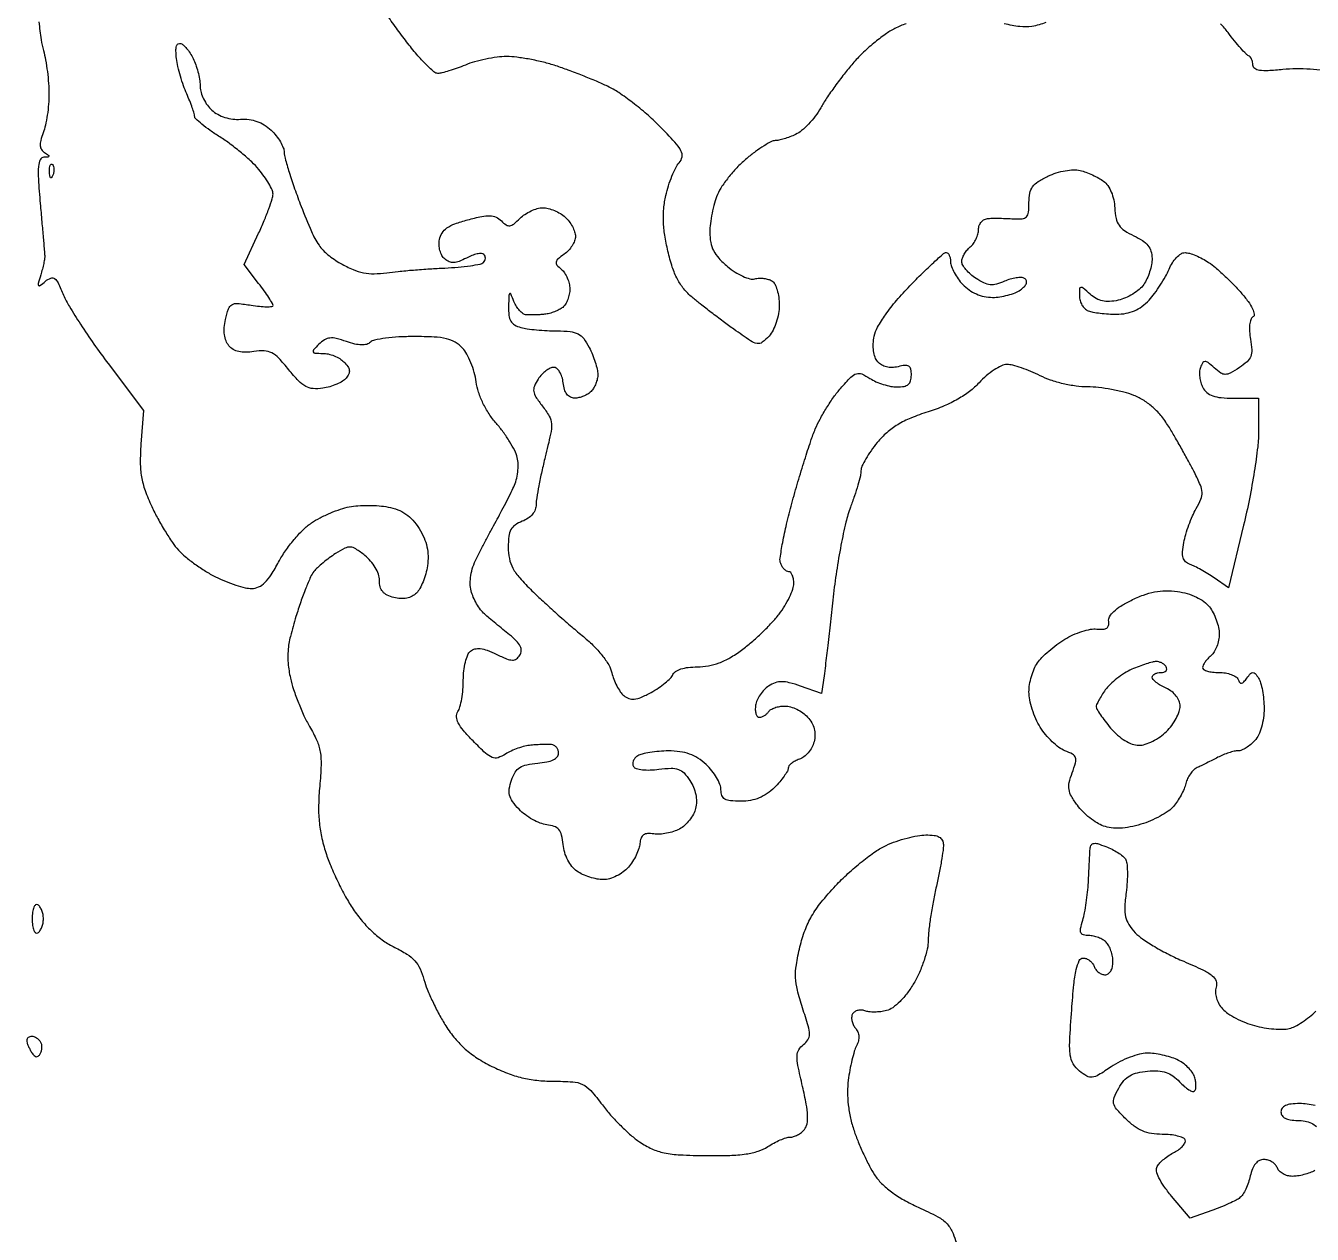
# Model space of a CAD drawing. Extents: x 0 to 102, y 0 to 135.
# Drawn here: x 15.21 to 34.65, y 35.76 to 54.02 of the extents above; entities that cross this region are included whole.
import ezdxf

# ---------------------------------------------------------------- set-up
doc = ezdxf.new("R2010")
doc.units = 0
doc.header["$MEASUREMENT"] = 0

msp = doc.modelspace()

# ---------------------------------------------------------------- linework, layer by layer
for points in [[(15.412292, 54.075317, 0.008334), (15.446527, 53.808215, 0.031713), (15.481152, 53.643785, -0.02314), (15.513532, 53.502105, -0.012547), (15.540831, 53.325449, -0.012476), (15.559646, 53.143906, -0.01925), (15.565928, 52.986257, -0.021137), (15.559683, 52.833779, -0.016268), (15.540447, 52.668318, -0.016543), (15.51226, 52.514601, -0.037238), (15.478521, 52.401077, 0.025524), (15.441108, 52.285191, 0.08308), (15.433442, 52.205143, 0.127701), (15.45307, 52.146764, 0.107174), (15.499671, 52.100765, -0.014368), (15.554765, 52.063548, -0.276388), (15.562648, 52.045342, -0.351949), (15.549956, 52.033199, -0.018888), (15.490411, 52.030295, 0.285601), (15.43398, 51.994336, 0.091729), (15.406895, 51.894185, 0.036343), (15.405262, 51.702498, 0.005904), (15.433525, 51.33105, -0.000094), (15.457538, 51.057516, -0.000131), (15.478868, 50.813272, -0.000077), (15.496772, 50.607286, -0.00178), (15.501661, 50.5485, -0.05739), (15.500043, 50.502593, -0.013487), (15.4865, 50.426818, -0.01372), (15.466053, 50.339987, -0.013108), (15.440594, 50.253063, 0.006604), (15.401377, 50.125346, 0.235861), (15.406721, 50.09573, 0.414687), (15.42929, 50.092486, 0.012329), (15.511888, 50.157665, -0.075337), (15.592745, 50.20639, -0.267374), (15.650506, 50.198804, -0.118752), (15.704394, 50.132342, -0.01228), (15.787244, 49.946986, 0.036284), (15.873523, 49.776423, 0.008844), (16.040693, 49.508915, 0.009019), (16.243819, 49.208322, 0.008877), (16.458706, 48.913633), (16.993908, 48.206397), (16.955272, 47.696726, 0.019527), (16.945008, 47.4165, 0.04223), (16.963701, 47.201807, 0.043681), (17.017646, 46.997841, 0.02233), (17.118531, 46.752777, 0.015877), (17.210602, 46.570134, 0.012914), (17.32035, 46.380443, 0.013117), (17.430622, 46.210863, 0.032868), (17.522063, 46.095091, 0.035935), (17.624573, 45.996731, 0.017155), (17.769097, 45.884891, 0.016908), (17.928749, 45.777886, 0.02306), (18.07988, 45.693241, 0.01935), (18.230461, 45.624956, 0.01842), (18.388337, 45.567289, 0.018729), (18.531483, 45.526758, 0.060005), (18.62978, 45.515045, 0.108546), (18.733256, 45.537913, 0.086532), (18.827412, 45.603216, 0.057065), (18.923261, 45.722286, 0.019307), (19.035, 45.915129, -0.030413), (19.136789, 46.082141, -0.022726), (19.267916, 46.253345, -0.023151), (19.406761, 46.403783, -0.047549), (19.530904, 46.505024, -0.027633), (19.660699, 46.581747, -0.018764), (19.815967, 46.655048, -0.018944), (19.971702, 46.714677, -0.0356), (20.101954, 46.748855, -0.030021), (20.233429, 46.765432, -0.01743), (20.392563, 46.770294, -0.017383), (20.552988, 46.764022, -0.027909), (20.688735, 46.746325, -0.045468), (20.83553, 46.704698, -0.060285), (20.958092, 46.6397, -0.059189), (21.063255, 46.54629, -0.041788), (21.15808, 46.41966, -0.036079), (21.231962, 46.280171, -0.048636), (21.276568, 46.144559, -0.050185), (21.293278, 46.00632, -0.042225), (21.283782, 45.859059, -0.030908), (21.258108, 45.738948, -0.027536), (21.217048, 45.618069, -0.028558), (21.167843, 45.513443, -0.072299), (21.117698, 45.44624, -0.077635), (21.051036, 45.397591, -0.070023), (20.970336, 45.369438, -0.063463), (20.877834, 45.363037, -0.047094), (20.77646, 45.378543, -0.050511), (20.67405, 45.41556, -0.105683), (20.607345, 45.467155, -0.11298), (20.570227, 45.539003, -0.063044), (20.5578, 45.637172, 0.082131), (20.542399, 45.730298, 0.049964), (20.496021, 45.832058, 0.046782), (20.425731, 45.930313, 0.047488), (20.338723, 46.013245, 0.020539), (20.200252, 46.113244, 0.130838), (20.118794, 46.140616, 0.136121), (20.03608, 46.12328, 0.022899), (19.894573, 46.041699, 0.017104), (19.800934, 45.977228, 0.014166), (19.705696, 45.902471, 0.014403), (19.622253, 45.828896, 0.036884), (19.567647, 45.769763, 0.062958), (19.518396, 45.688733, 0.010084), (19.446075, 45.517785, 0.011018), (19.368977, 45.311724, 0.009464), (19.296814, 45.0918, 0.013695), (19.213149, 44.790371, 0.038438), (19.176872, 44.57453, 0.047039), (19.177708, 44.381593, 0.03053), (19.213135, 44.1612, 0.024885), (19.260517, 43.990116, 0.014434), (19.333428, 43.789631, 0.014405), (19.418344, 43.59236, 0.023459), (19.502862, 43.430884, -0.027566), (19.611782, 43.218562, -0.062944), (19.663713, 43.046516, -0.051526), (19.676611, 42.846732, -0.013655), (19.655565, 42.52737, 0.017973), (19.63924, 42.242125, 0.028231), (19.647883, 41.996829, 0.030041), (19.68325, 41.765522, 0.024475), (19.747854, 41.523386, 0.022337), (19.822425, 41.321817, 0.013023), (19.928733, 41.086957, 0.013006), (20.047682, 40.856855, 0.02142), (20.161383, 40.669708, 0.028888), (20.2989, 40.487509, 0.030592), (20.454062, 40.326037, 0.032047), (20.619827, 40.191964, 0.040781), (20.789037, 40.091795, -0.027693), (20.972968, 39.989308, -0.067347), (21.091684, 39.889676, -0.075826), (21.171387, 39.769789, -0.043108), (21.231103, 39.605786, 0.030783), (21.28051, 39.458951, 0.013649), (21.362683, 39.271644, 0.01345), (21.460779, 39.077381, 0.017667), (21.561175, 38.90597, 0.031829), (21.700508, 38.714394, 0.03919), (21.854428, 38.55591, 0.037918), (22.035497, 38.419438, 0.026947), (22.25667, 38.293921, 0.023303), (22.49265, 38.189752, 0.032888), (22.711937, 38.121112, 0.033575), (22.934774, 38.08275, 0.025844), (23.181287, 38.07, -0.016322), (23.478528, 38.060294, -0.096321), (23.628511, 38.020824, -0.100844), (23.749582, 37.928711, -0.018721), (23.926789, 37.71045, 0.021089), (24.05158, 37.558226, 0.014982), (24.20346, 37.398052, 0.015162), (24.35792, 37.253669, 0.030839), (24.48917, 37.151867, 0.042993), (24.673903, 37.04802, 0.05583), (24.858442, 36.987961, 0.038179), (25.100381, 36.957123, 0.009885), (25.493391, 36.94506, 0.01018), (25.850042, 36.948428, 0.028716), (26.098258, 36.970132, 0.041277), (26.281075, 37.012387, 0.067701), (26.424257, 37.080643, -0.022413), (26.516794, 37.135513, -0.022402), (26.613886, 37.181889, -0.022916), (26.70205, 37.21457, -0.077444), (26.762565, 37.224, 0.079328), (26.815357, 37.232429, 0.044294), (26.875311, 37.258144, 0.042805), (26.932811, 37.295756, 0.053363), (26.978548, 37.340233, 0.127194), (27.018176, 37.424476, 0.057461), (27.027003, 37.54709, 0.035858), (27.006653, 37.723875, 0.010723), (26.95066, 37.989521, -0.006908), (26.881613, 38.305147, -0.055276), (26.868084, 38.453222, -0.127203), (26.893933, 38.545766, -0.103872), (26.962894, 38.62245, 0.092534), (27.031947, 38.695851, 0.149335), (27.054969, 38.777805, 0.065803), (27.035327, 38.904315, 0.007666), (26.950319, 39.178363, -0.017282), (26.872704, 39.446706, -0.051313), (26.845162, 39.63603, -0.051395), (26.856773, 39.826828, -0.01738), (26.911656, 40.10005, -0.030508), (26.987936, 40.351997, -0.043199), (27.087965, 40.56374, -0.03817), (27.23263, 40.7734, -0.017943), (27.448928, 41.02193, -0.01956), (27.637141, 41.207984, -0.016574), (27.849741, 41.38975, -0.016893), (28.054695, 41.542489, -0.044154), (28.2141, 41.633422, -0.024479), (28.362768, 41.69301, -0.018962), (28.52972, 41.743621, -0.019323), (28.689459, 41.77897, -0.043031), (28.81335, 41.790542, -0.030504), (28.937694, 41.783838, -0.097692), (29.01639, 41.758662, -0.149703), (29.060729, 41.712863, -0.111739), (29.078184, 41.64435, -0.042164), (29.073227, 41.558051, -0.006716), (29.047059, 41.390682, -0.007399), (29.010575, 41.193894, -0.00642), (28.966634, 40.9887, 0.010221), (28.922311, 40.773752, 0.008974), (28.884671, 40.547653, 0.009055), (28.858057, 40.342335, 0.026593), (28.84985, 40.200065, -0.055433), (28.834397, 40.066514, -0.023995), (28.785922, 39.894004, -0.023389), (28.716233, 39.71363, -0.028666), (28.633976, 39.552802, -0.028815), (28.533949, 39.402664, -0.034865), (28.422981, 39.274865, -0.038781), (28.313103, 39.180698, -0.096579), (28.217699, 39.135963, -0.032261), (28.131315, 39.120118, -0.027229), (28.038543, 39.114316, -0.02812), (27.953124, 39.118437, -0.065588), (27.89098, 39.133343, 0.077005), (27.83882, 39.144608, 0.076501), (27.785574, 39.139603, 0.081909), (27.73944, 39.119559, 0.111433), (27.707774, 39.087262, 0.115919), (27.692811, 39.042524, 0.069312), (27.695428, 38.986223, 0.063438), (27.714353, 38.927456, 0.063703), (27.747388, 38.875402, -0.072118), (27.784633, 38.81448, -0.084113), (27.800537, 38.748613, -0.07956), (27.794209, 38.678254, -0.056774), (27.766158, 38.604158, 0.04597), (27.732622, 38.52103, 0.013578), (27.696699, 38.388357, 0.013505), (27.664241, 38.236271, 0.014154), (27.640614, 38.085011, 0.033953), (27.630092, 37.906159, 0.026287), (27.642125, 37.711326, 0.025629), (27.675246, 37.513011, 0.027408), (27.727977, 37.323611, 0.015819), (27.792097, 37.15221, 0.011237), (27.87429, 36.964172, 0.011359), (27.960945, 36.788064, 0.02355), (28.038, 36.655667, 0.055544), (28.144117, 36.525815, 0.034112), (28.294556, 36.397427, 0.030451), (28.481776, 36.275463, 0.023393), (28.699418, 36.164981, -0.015698), (28.995266, 36.020479, -0.086581), (29.135022, 35.912355, -0.094156), (29.224325, 35.767294, -0.020293), (29.318494, 35.486417, 0.029885)], [(28.516166, 54.048528, 0.037973), (28.34672, 53.977718, 0.037242), (28.199623, 53.888301, 0.018043), (28.025152, 53.753806, 0.017784), (27.852639, 53.599927, 0.024416), (27.709722, 53.448968, 0.012046), (27.577895, 53.287646, 0.008776), (27.438922, 53.102342, 0.008875), (27.313271, 52.921866, 0.019229), (27.224651, 52.777963, -0.032689), (27.14298, 52.653002, -0.027923), (27.041594, 52.532648, -0.028889), (26.936685, 52.433507, -0.068067), (26.845838, 52.376113, -0.016965), (26.759825, 52.340394, -0.016476), (26.670753, 52.310211, -0.01663), (26.590785, 52.288893, -0.056877), (26.537395, 52.2828, 0.123892), (26.479145, 52.268142, 0.016457), (26.368468, 52.203892, 0.018236), (26.240237, 52.117038, 0.014391), (26.107865, 52.014177, 0.028439), (25.974562, 51.890926, 0.021985), (25.843519, 51.742636, 0.022447), (25.733195, 51.592864, 0.048592), (25.66559, 51.466995, 0.029987), (25.620978, 51.339182, 0.0186), (25.58339, 51.184693, 0.018641), (25.55757, 51.028862, 0.03174), (25.5492, 50.897138, 0.046256), (25.563389, 50.744091, 0.073443), (25.606141, 50.619889, 0.066679), (25.686452, 50.505298, 0.031719), (25.816898, 50.380588, 0.032311), (25.930103, 50.297194, 0.0364), (26.048829, 50.232713, 0.039286), (26.156299, 50.193941, 0.131624), (26.230533, 50.193498, -0.053743), (26.294547, 50.203068, -0.039698), (26.366173, 50.20032, -0.040469), (26.434271, 50.186616, -0.06863), (26.487355, 50.163131, -0.138745), (26.530048, 50.116514, -0.042946), (26.565668, 50.027313, -0.039227), (26.590065, 49.915948, -0.034326), (26.59824, 49.797008, -0.042996), (26.587185, 49.668692, -0.036269), (26.554192, 49.536387, -0.03765), (26.505002, 49.417448, -0.067137), (26.445183, 49.33029, -0.046758), (26.341454, 49.235236, -0.21241), (26.263537, 49.217014, -0.101421), (26.164223, 49.257955, -0.007006), (25.91394, 49.431832, -0.004563), (25.750601, 49.551003, -0.003394), (25.572376, 49.685432, -0.00343), (25.40598, 49.814539, -0.007758), (25.282239, 49.915065, -0.048384), (25.158044, 50.04153, -0.048866), (25.060935, 50.189108, -0.041655), (24.983041, 50.37279, -0.022358), (24.916586, 50.610036, -0.018589), (24.869543, 50.853034, -0.029351), (24.849332, 51.064318, -0.032508), (24.854861, 51.259613, -0.031939), (24.885621, 51.453721, -0.021056), (24.925488, 51.601727, -0.020304), (24.978081, 51.747694, -0.020715), (25.034883, 51.872254, -0.06667), (25.08639, 51.947151, 0.144094), (25.129466, 52.036475, 0.165548), (25.113976, 52.129502, 0.063207), (25.022233, 52.258184, 0.007982), (24.786212, 52.505729, 0.019491), (24.5991, 52.681545, 0.015401), (24.383889, 52.857189, 0.015666), (24.173723, 53.007984, 0.036892), (24.006069, 53.103375, 0.010791), (23.837677, 53.178972, 0.005826), (23.627302, 53.265136, 0.005799), (23.410866, 53.347961, 0.009088), (23.2227, 53.413616, 0.018996), (23.037334, 53.466828, 0.014283), (22.829966, 53.511677, 0.014493), (22.632245, 53.542662, 0.031954), (22.479733, 53.552218, 0.031453), (22.335201, 53.542928, 0.018576), (22.16454, 53.514646, 0.018544), (21.99557, 53.473573, 0.030069), (21.856051, 53.4249, -0.011716), (21.731669, 53.37632, -0.012912), (21.609088, 53.335277, -0.012373), (21.502946, 53.305612, -0.062025), (21.44182, 53.298, -0.186183), (21.380297, 53.321731, -0.014696), (21.251705, 53.445353, -0.01839), (21.103997, 53.607463, -0.012995), (20.949813, 53.799626, -0.006629), (20.794536, 54.00952, -0.006451), (20.643432, 54.225361, -0.006382)], [(30.627574, 54.066735, -0.048952), (30.415577, 54.009416, -0.071436), (30.233833, 54.005125, -0.031924), (29.998048, 54.048724, 0.022436)], [(34.818031, 53.338635, 0.020973), (34.621076, 53.361332, 0.020272), (34.409389, 53.368164, 0.023646), (34.208525, 53.356992, -0.011068), (33.982677, 53.338724, -0.051373), (33.852114, 53.344483, -0.118204), (33.781871, 53.372706, -0.242976), (33.7554, 53.423963, 0.054415), (33.750423, 53.469558, 0.055888), (33.735732, 53.512573, 0.061828), (33.714084, 53.546778, 0.121695), (33.688446, 53.5659, -0.103784), (33.650816, 53.591947, -0.008563), (33.569892, 53.680328, -0.011167), (33.476686, 53.790555, -0.008373), (33.378879, 53.915842, 0.033546), (33.264556, 54.048, 0.02456)], [(34.691562, 36.719377, -0.036728), (34.616, 36.685816, -0.023304), (34.523876, 36.657526, -0.023381), (34.430316, 36.638112, -0.039481), (34.350507, 36.6318, -0.065969), (34.27904, 36.64127, -0.062061), (34.210901, 36.669077, -0.066496), (34.156199, 36.710165, -0.107252), (34.124394, 36.7587, 0.094488), (34.094324, 36.807217, 0.066829), (34.044933, 36.848323, 0.064693), (33.984563, 36.876115, 0.0757), (33.922271, 36.8856, 0.116573), (33.852628, 36.869139, 0.102576), (33.793925, 36.822762, 0.079221), (33.747569, 36.745361, 0.041348), (33.714384, 36.637646, -0.02849), (33.686151, 36.536877, -0.027797), (33.646455, 36.439116, -0.028936), (33.601931, 36.357451, -0.08581), (33.559612, 36.309992, -0.04948), (33.500631, 36.271977, -0.011084), (33.392852, 36.219719, -0.011395), (33.265144, 36.164742, -0.010802), (33.132783, 36.1146), (32.806267, 35.998908), (32.525375, 36.333482, -0.020584), (32.410098, 36.482865, -0.041822), (32.334839, 36.610586, -0.056016), (32.298831, 36.713372, -0.185912), (32.308832, 36.783043, -0.066184), (32.347067, 36.834141, -0.026376), (32.41161, 36.893491, -0.025542), (32.488913, 36.951009, -0.029259), (32.568349, 36.997565, 0.03911), (32.640659, 37.041878, 0.055102), (32.696548, 37.092713, 0.069278), (32.729202, 37.142088, 0.206854), (32.730708, 37.1817, 0.206481), (32.698464, 37.214478, 0.036979), (32.61497, 37.241449, 0.03455), (32.505853, 37.260118, 0.0251), (32.382776, 37.2663, -0.04065), (32.221717, 37.279416, -0.060155), (32.085792, 37.318896, -0.058796), (31.960967, 37.390416, -0.036819), (31.833286, 37.500463, -0.016669), (31.694274, 37.648937, -0.124836), (31.650883, 37.734193, -0.154531), (31.658237, 37.82128, -0.029672), (31.728068, 37.965763, -0.050611), (31.806562, 38.077909, -0.081826), (31.895762, 38.152388, -0.075341), (32.009567, 38.19811, -0.036956), (32.164178, 38.222702, -0.034526), (32.320603, 38.225023, -0.067961), (32.442504, 38.201591, -0.074419), (32.546415, 38.14826, -0.049547), (32.647077, 38.059659, 0.026383), (32.718187, 37.990979, 0.04227), (32.786289, 37.941244, 0.052334), (32.842639, 37.914598, 0.28824), (32.873931, 37.921731, 0.152462), (32.890015, 37.952416, 0.045943), (32.894719, 38.005496, 0.041308), (32.889214, 38.069352, 0.034705), (32.873198, 38.135386, 0.080995), (32.838034, 38.204788, 0.041256), (32.7739, 38.278941, 0.039585), (32.69334, 38.346265, 0.047405), (32.607693, 38.395561, 0.03361), (32.508553, 38.432915, 0.020191), (32.386742, 38.464377, 0.020175), (32.262498, 38.485966, 0.032936), (32.155825, 38.493, 0.063739), (32.043101, 38.478571, 0.027338), (31.898275, 38.432296, 0.026506), (31.747352, 38.365452, 0.031585), (31.613292, 38.286347, -0.012206), (31.422741, 38.16372, -0.104286), (31.327542, 38.130089, -0.163995), (31.246155, 38.146022, -0.042422), (31.134559, 38.222897, -0.08788), (31.040228, 38.333206, -0.101798), (30.995609, 38.463782, -0.044477), (30.987667, 38.675603, -0.005195), (31.016941, 39.14865, -0.007207), (31.049961, 39.528947, -0.029292), (31.086864, 39.758212, -0.050128), (31.131189, 39.892717, -0.296316), (31.190423, 39.9312, -0.097013), (31.238747, 39.921735, -0.066865), (31.287279, 39.893923, -0.064226), (31.328655, 39.852813, -0.073615), (31.356006, 39.8043, 0.074185), (31.38343, 39.755788, 0.064359), (31.425016, 39.714677, 0.06686), (31.47386, 39.686867, 0.096313), (31.522551, 39.6774, 0.157289), (31.56828, 39.69215, 0.100886), (31.60644, 39.733471, 0.08007), (31.631838, 39.796189, 0.056302), (31.6404, 39.87198, 0.045545), (31.63292, 39.953929, 0.037078), (31.610578, 40.039224, 0.038434), (31.577816, 40.1152, 0.075503), (31.53888, 40.16808, 0.06524), (31.488254, 40.206975, 0.039116), (31.419755, 40.239779, 0.038538), (31.345168, 40.262149, 0.053638), (31.275909, 40.2696, -0.061156), (31.193786, 40.279682, -0.24175), (31.156651, 40.312168, -0.147248), (31.151307, 40.374682, -0.020457), (31.183611, 40.50225, 0.024399), (31.211283, 40.615259, 0.010956), (31.237065, 40.765964, 0.010817), (31.25741, 40.926716, 0.014471), (31.268472, 41.0733, -0.000558), (31.275139, 41.213562, -0.000542), (31.282182, 41.35517, -0.000534), (31.288643, 41.479666, -0.002014), (31.293089, 41.557656, -0.072089), (31.308141, 41.630084, -0.251104), (31.342574, 41.660894, -0.133432), (31.405529, 41.659168, -0.017657), (31.532928, 41.615813, -0.025779), (31.626019, 41.574813, -0.025459), (31.714799, 41.524296, -0.026316), (31.787715, 41.472148, -0.082841), (31.827782, 41.427557, -0.116706), (31.84958, 41.364811, -0.019821), (31.857528, 41.237512, -0.020707), (31.854664, 41.084253, -0.017128), (31.839279, 40.921661, 0.018539), (31.818464, 40.694885, 0.069453), (31.830469, 40.552701, 0.089351), (31.878932, 40.438439, 0.043732), (31.977087, 40.313724, 0.054399), (32.086051, 40.22046, 0.016327), (32.27057, 40.103079, 0.016157), (32.487693, 39.984008, 0.016859), (32.709036, 39.880995, -0.009664), (32.999746, 39.750752, -0.058596), (33.139558, 39.663565, -0.138522), (33.197558, 39.582469, -0.164689), (33.199349, 39.488819, 0.08637), (33.188893, 39.411853, 0.062868), (33.202927, 39.326447, 0.058282), (33.239606, 39.240857, 0.053617), (33.29591, 39.16338, 0.062135), (33.37617, 39.094238, 0.025975), (33.499202, 39.02131, 0.025212), (33.640579, 38.956005, 0.029828), (33.780196, 38.909323, 0.023674), (33.922674, 38.878106, 0.02128), (34.072624, 38.859142, 0.021832), (34.20861, 38.853755, 0.060533), (34.303411, 38.865666, 0.058465), (34.390134, 38.898577, 0.024403), (34.498331, 38.961724, 0.023741), (34.608794, 39.041348, 0.028348), (34.70453, 39.126803, -0.05011)], [(34.697574, 37.700536, 0.028435), (34.575881, 37.723819, 0.033059), (34.45833, 37.7316, 0.02817), (34.331773, 37.724464, 0.078402), (34.246205, 37.700862, 0.128735), (34.196754, 37.660735, 0.159598), (34.1784, 37.6047, 0.151261), (34.195353, 37.549943, 0.126143), (34.241354, 37.50965, 0.08296), (34.319045, 37.485376, 0.034338), (34.429223, 37.4778, -0.047037), (34.541866, 37.46718, -0.065695), (34.637815, 37.435467, -0.073792), (34.71377, 37.383756, -0.083783)]]:
    msp.add_lwpolyline(points, format="xyb")
for points in [[(17.55898, 53.749874, -0.103125), (17.603761, 53.721049, -0.031909), (17.657471, 53.660978, -0.030395), (17.710446, 53.584365, -0.029177), (17.754541, 53.500865, -0.028835), (17.791339, 53.405954, -0.01987), (17.822383, 53.294862, -0.020088), (17.843758, 53.185243, -0.038121), (17.8506, 53.095631, 0.073127), (17.863235, 53.009705, 0.041891), (17.901764, 52.912028, 0.040821), (17.958115, 52.818244, 0.053196), (18.024777, 52.743596, 0.059573), (18.114227, 52.680201, 0.047999), (18.222763, 52.634104, 0.046675), (18.341434, 52.608509, 0.048836), (18.460973, 52.605934, -0.050408), (18.587643, 52.602807, -0.055388), (18.706991, 52.574096, -0.054717), (18.818336, 52.519476, -0.047236), (18.921297, 52.439602, -0.035446), (18.997181, 52.357448, -0.03463), (19.061348, 52.264783, -0.036698), (19.105884, 52.17558, -0.097733), (19.1196, 52.106081, 0.069008), (19.132186, 52.015321, 0.006943), (19.194699, 51.80544, 0.008606), (19.277351, 51.556508, 0.006747), (19.375255, 51.289364, 0.011032), (19.529451, 50.910842, 0.049394), (19.645705, 50.701835, 0.07176), (19.778397, 50.559283, 0.041499), (19.972738, 50.427754, 0.026381), (20.159063, 50.335605, 0.051386), (20.317153, 50.286034, 0.053766), (20.477232, 50.270984, 0.031756), (20.668833, 50.2858, -0.010306), (20.841163, 50.306589, -0.004406), (21.072291, 50.327594, -0.004357), (21.319149, 50.345672, -0.00572), (21.544825, 50.357632, 0.010804), (21.749293, 50.370554, 0.014933), (21.931925, 50.391574, 0.011457), (22.081006, 50.41676, 0.149938), (22.129975, 50.44275, 0.087867), (22.149902, 50.471266, 0.094582), (22.158164, 50.504167, 0.100049), (22.153571, 50.536295, 0.111447), (22.136873, 50.562727, 0.203093), (22.101263, 50.577143, 0.047222), (22.035706, 50.569873, 0.041332), (21.955825, 50.546259, 0.030345), (21.871856, 50.507675, -0.029878), (21.764167, 50.45807, -0.082689), (21.68277, 50.440983, -0.108088), (21.613471, 50.453123, -0.076136), (21.545418, 50.493985, -0.096347), (21.503006, 50.545796, -0.056427), (21.47308, 50.620474, -0.053507), (21.459282, 50.705176, -0.060941), (21.464793, 50.787125, -0.094302), (21.504188, 50.886642, -0.098648), (21.576915, 50.96291, -0.066481), (21.697616, 51.025707, -0.021409), (21.890518, 51.086257, -0.013247), (22.103016, 51.137101, -0.060754), (22.229094, 51.148097, -0.103178), (22.319312, 51.12602, -0.085151), (22.400324, 51.068734, 0.048504), (22.472534, 51.009322, 0.1841), (22.528476, 50.996376, 0.139157), (22.58865, 51.022762, 0.023908), (22.681864, 51.107464, -0.049522), (22.756671, 51.168758, -0.037918), (22.848919, 51.22056, -0.038911), (22.943715, 51.256035, -0.070192), (23.025689, 51.2676, -0.061896), (23.107287, 51.25746, -0.036274), (23.200865, 51.226471, -0.035746), (23.291392, 51.181195, -0.050127), (23.364089, 51.127588, -0.047285), (23.423292, 51.062845, -0.039525), (23.473354, 50.984263, -0.0412), (23.507692, 50.904354, -0.081055), (23.5188, 50.836285, -0.092196), (23.506403, 50.769627, -0.048818), (23.468555, 50.694243, -0.046307), (23.41319, 50.622225, -0.053006), (23.347753, 50.565189, 0.02144), (23.254149, 50.493454, 0.174111), (23.227309, 50.44757, 0.230334), (23.239717, 50.402434, 0.039278), (23.305453, 50.338533, -0.073025), (23.354763, 50.283685, -0.044586), (23.396381, 50.207027, -0.043714), (23.424712, 50.121788, -0.058446), (23.4342, 50.0409, -0.04909), (23.426385, 49.961494, -0.042), (23.403136, 49.880691, -0.04402), (23.368995, 49.810389, -0.086204), (23.32845, 49.763414, -0.053069), (23.275801, 49.728866, -0.027715), (23.204062, 49.696892, -0.027222), (23.126027, 49.671946, -0.037272), (23.0535, 49.658713, -0.010605), (22.980773, 49.652534, -0.008457), (22.902138, 49.648864, -0.008565), (22.829178, 49.647946, -0.02126), (22.775824, 49.650458, -0.131721), (22.728757, 49.667719, -0.052841), (22.676737, 49.713254, -0.047449), (22.628136, 49.777004, -0.043616), (22.590836, 49.85055, 0.006867), (22.54239, 49.966451, 0.51458), (22.525388, 49.970087, 0.202262), (22.513416, 49.944109, 0.003115), (22.508962, 49.775817, 0.034493), (22.515494, 49.641894, 0.103315), (22.544484, 49.555453, 0.128118), (22.601265, 49.498551, 0.067546), (22.69395, 49.459722, 0.030934), (22.791309, 49.439988, 0.010797), (22.933364, 49.423356, 0.010675), (23.090894, 49.41174, 0.012257), (23.241677, 49.407555, -0.023621), (23.44199, 49.397438, -0.094847), (23.559082, 49.362901, -0.113573), (23.643947, 49.29111, -0.041333), (23.728127, 49.156801, -0.022413), (23.777535, 49.049757, -0.019968), (23.819285, 48.934556, -0.020441), (23.84844, 48.827917, -0.05656), (23.8572, 48.750721, -0.055093), (23.849756, 48.683367, -0.038702), (23.827378, 48.610385, -0.039129), (23.79457, 48.542999, -0.063606), (23.75568, 48.49272, -0.060305), (23.706091, 48.45384, -0.039065), (23.6409, 48.421021, -0.038959), (23.571086, 48.398627, -0.058199), (23.507499, 48.3912, -0.117078), (23.442374, 48.406661, -0.116529), (23.391017, 48.449761, -0.088569), (23.354767, 48.522214, -0.043195), (23.334069, 48.62385, 0.046907), (23.315218, 48.713035, 0.062624), (23.280967, 48.788286, 0.077812), (23.237373, 48.839259, 0.17886), (23.190719, 48.8565, 0.115977), (23.137667, 48.844027, 0.046433), (23.073851, 48.804492, 0.042705), (23.010181, 48.74719, 0.04165), (22.956581, 48.67945, 0.045276), (22.899307, 48.573517, 0.140347), (22.889171, 48.493679, 0.107768), (22.922085, 48.408135, 0.021131), (23.018994, 48.273606, -0.03712), (23.121753, 48.120898, -0.115856), (23.156644, 48.002867, -0.068371), (23.144353, 47.849158, -0.007445), (23.062782, 47.502669, 0.006909), (23.010647, 47.282272, 0.007704), (22.966603, 47.068358, 0.007185), (22.934537, 46.885153, 0.039747), (22.9266, 46.785469, -0.092045), (22.912084, 46.707284, -0.08127), (22.870182, 46.635659, -0.07327), (22.803089, 46.575253, -0.055909), (22.7151, 46.53, 0.057449), (22.607577, 46.474283, 0.120765), (22.544709, 46.405094, 0.096389), (22.51284, 46.303869, 0.028215), (22.5036, 46.140262, 0.050074), (22.521069, 45.966273, 0.074811), (22.573312, 45.822919, 0.056866), (22.67696, 45.675385, 0.017964), (22.86315, 45.480257, 0.007046), (23.029507, 45.322516, 0.004074), (23.233759, 45.137293, 0.00407), (23.441759, 44.954755, 0.006819), (23.619898, 44.805163, -0.023546), (23.784666, 44.657127, -0.02947), (23.922121, 44.504405, -0.032761), (24.022231, 44.360683, -0.081859), (24.069486, 44.24222, 0.03639), (24.098949, 44.143109, 0.030084), (24.144072, 44.042566, 0.031101), (24.197, 43.9551, 0.068032), (24.249827, 43.897502, 0.083431), (24.328491, 43.851807, 0.118916), (24.408345, 43.841931, 0.076234), (24.508935, 43.86932, 0.018998), (24.662424, 43.944604, 0.022837), (24.774658, 44.011829, 0.025174), (24.876559, 44.087016, 0.025684), (24.956267, 44.159412, 0.104292), (24.99168, 44.214148, -0.165449), (25.031472, 44.261938, -0.060908), (25.112432, 44.298762, -0.047788), (25.224516, 44.322617, -0.028557), (25.360678, 44.3304, 0.045178), (25.528205, 44.345568, 0.045448), (25.689936, 44.390576, 0.041126), (25.854281, 44.468843, 0.026865), (26.029979, 44.584051, 0.019665), (26.178218, 44.702322, 0.013143), (26.338684, 44.848557, 0.013245), (26.48697, 44.998755, 0.025231), (26.596545, 45.128306, 0.025988), (26.68138, 45.252405, 0.025814), (26.753089, 45.384906, 0.026707), (26.803405, 45.506953, 0.084611), (26.8182, 45.593755, 0.041289), (26.812663, 45.660698, 0.060774), (26.796008, 45.717239, 0.079895), (26.771549, 45.755625, 0.214197), (26.742651, 45.7686, -0.13444), (26.710312, 45.777456, -0.062229), (26.675577, 45.80435, -0.05508), (26.643871, 45.84375, -0.050328), (26.620402, 45.890301, -0.129235), (26.611346, 45.972771, -0.008766), (26.65051, 46.207653, -0.012099), (26.709607, 46.489134, -0.008758), (26.788478, 46.799751, -0.00502), (26.880987, 47.126106, -0.004808), (26.981325, 47.455277, -0.004767), (27.075416, 47.74401, -0.017209), (27.143378, 47.92513, -0.025721), (27.214625, 48.074597, -0.015248), (27.313907, 48.245317, -0.015239), (27.423638, 48.410018, -0.025251), (27.527136, 48.541011, -0.012902), (27.681393, 48.708273, -0.119231), (27.764123, 48.76045, -0.186986), (27.844728, 48.756872, -0.041518), (27.96831, 48.689831, 0.041268), (28.059597, 48.640251, 0.027677), (28.170823, 48.59842, 0.027907), (28.283865, 48.569727, 0.048233), (28.380323, 48.5604, 0.043538), (28.484162, 48.569459, 0.130663), (28.548219, 48.59914, 0.153041), (28.583214, 48.653339, 0.067502), (28.5948, 48.738771, 0.049224), (28.585912, 48.828836, 0.205274), (28.555726, 48.872801, 0.17142), (28.498856, 48.885798, 0.03277), (28.39298, 48.866489, -0.052904), (28.300999, 48.853509, -0.069193), (28.216627, 48.862288, -0.075898), (28.143999, 48.892427, -0.083497), (28.086347, 48.942128, -0.089041), (28.047357, 49.011003, -0.050013), (28.024663, 49.104733, -0.045005), (28.019492, 49.213144, -0.038797), (28.03313, 49.326402, -0.080674), (28.084323, 49.463072, -0.023856), (28.204749, 49.652158, -0.021919), (28.370385, 49.866182, -0.016354), (28.570598, 50.087592, -0.006265), (28.761522, 50.280434, -0.009474), (28.932916, 50.442983, -0.004788), (29.080687, 50.57533, -0.182181), (29.121734, 50.5908, -0.20504), (29.146681, 50.580121, -0.083347), (29.167828, 50.548912, -0.063601), (29.182207, 50.50279, -0.043821), (29.187, 50.448203, 0.091584), (29.199616, 50.379906, 0.033158), (29.241034, 50.289976, 0.031546), (29.300552, 50.195249, 0.032548), (29.370947, 50.109803, 0.051093), (29.465999, 50.027354, 0.050367), (29.576235, 49.965437, 0.050559), (29.696209, 49.926995, 0.052311), (29.820077, 49.914, 0.036988), (29.933039, 49.922368, 0.02913), (30.053155, 49.947483, 0.029932), (30.162508, 49.984235, 0.061906), (30.241147, 50.027986, 0.037265), (30.30255, 50.080325, 0.107094), (30.332932, 50.126997, 0.18735), (30.332668, 50.166365, 0.161404), (30.305956, 50.198261, 0.130852), (30.256278, 50.213267, 0.041975), (30.17866, 50.209323, 0.038575), (30.08926, 50.190101, 0.034671), (30.000505, 50.156874, -0.040265), (29.881107, 50.113691, -0.091952), (29.786016, 50.105764, -0.086927), (29.691091, 50.132408, -0.033257), (29.571166, 50.20005, -0.034277), (29.488901, 50.262402, -0.038553), (29.419346, 50.333187, -0.042002), (29.37082, 50.401794, -0.133702), (29.3562, 50.455491, -0.087707), (29.365304, 50.506993, -0.043389), (29.393477, 50.567358, -0.04128), (29.434545, 50.626635, -0.047452), (29.4831, 50.6754, 0.063393), (29.531675, 50.72739, 0.044279), (29.572723, 50.79644, 0.044533), (29.600697, 50.871023, 0.067559), (29.61, 50.939559, -0.085242), (29.620853, 51.002755, -0.09599), (29.652057, 51.055824, -0.099331), (29.699801, 51.092108, -0.098154), (29.75805, 51.107364, -0.0138), (29.830963, 51.109763, -0.005507), (29.930951, 51.109189, -0.005445), (30.038833, 51.106207, -0.00683), (30.13875, 51.100988, 0.035199), (30.269333, 51.101579, 0.18683), (30.332677, 51.131733, 0.164728), (30.363697, 51.199269, 0.026019), (30.3714, 51.347193, -0.047823), (30.384847, 51.487464, -0.108753), (30.426846, 51.58468, -0.09487), (30.509984, 51.663251, -0.030766), (30.658573, 51.745681, -0.035528), (30.783982, 51.794892, -0.031543), (30.92016, 51.828196, -0.032977), (31.047752, 51.842399, -0.072863), (31.145023, 51.832586, -0.028444), (31.23259, 51.805221, -0.018061), (31.331213, 51.764003, -0.018136), (31.425393, 51.716369, -0.031755), (31.499025, 51.669378, -0.086949), (31.562194, 51.603687, -0.049312), (31.614646, 51.506249, -0.045063), (31.651558, 51.389088, -0.041443), (31.668225, 51.263854, 0.038289), (31.688072, 51.107186, 0.100005), (31.732266, 51.003207, 0.098059), (31.813955, 50.923351, 0.035918), (31.955819, 50.8446, -0.035113), (32.085236, 50.773031, -0.079285), (32.168207, 50.698241, -0.096086), (32.214296, 50.611285, -0.071932), (32.230769, 50.503874, -0.0489), (32.222269, 50.408797, -0.029982), (32.194754, 50.299595, -0.029885), (32.154118, 50.193737, -0.046216), (32.105595, 50.108723, -0.065281), (32.038188, 50.035105, -0.036616), (31.939706, 49.963927, -0.035858), (31.827832, 49.90555, -0.048302), (31.719213, 49.870429, -0.038338), (31.58906, 49.852145, -0.068836), (31.48168, 49.860163, -0.075369), (31.387174, 49.895998, -0.055727), (31.296318, 49.961442, 0.007784), (31.190333, 50.054398, 0.217801), (31.155847, 50.064147, 0.351861), (31.136214, 50.042679, 0.016023), (31.1328, 49.936163, 0.070971), (31.142797, 49.866089, 0.06356), (31.172109, 49.798713, 0.066832), (31.215449, 49.744096, 0.100371), (31.266619, 49.711551, 0.047104), (31.337585, 49.691737, 0.014615), (31.447263, 49.675284, 0.014471), (31.571582, 49.663973, 0.01545), (31.693659, 49.6602, 0.044094), (31.838128, 49.672965, 0.058606), (31.964263, 49.711065, 0.058746), (32.07789, 49.777302, 0.044593), (32.185034, 49.874012, 0.026234), (32.268512, 49.974143, 0.016578), (32.35558, 50.098892, 0.016642), (32.433202, 50.227535, 0.029241), (32.487358, 50.339312, -0.043577), (32.537404, 50.43549, -0.050115), (32.601402, 50.516762, -0.057056), (32.669021, 50.572526, -0.145942), (32.729314, 50.590243, -0.072524), (32.797187, 50.580065, -0.024909), (32.890981, 50.546523, -0.024149), (32.992189, 50.498686, -0.025682), (33.086184, 50.442193, -0.028432), (33.189051, 50.364093, -0.011538), (33.320284, 50.246816, -0.011373), (33.455974, 50.113888, -0.014205), (33.575473, 49.984198, -0.019503), (33.682308, 49.851302, -0.045238), (33.748859, 49.742192, -0.07089), (33.775179, 49.66162, -0.306988), (33.755644, 49.618051, 0.17404), (33.722908, 49.576951, 0.054722), (33.705596, 49.499029, 0.044728), (33.703568, 49.397131, 0.028995), (33.718563, 49.280133, -0.031044), (33.738105, 49.12255, -0.109756), (33.722224, 49.022445, -0.116784), (33.666135, 48.941933, -0.037459), (33.549791, 48.85258, -0.018234), (33.413137, 48.77, -0.12506), (33.337779, 48.750092, -0.154931), (33.269941, 48.770925, -0.032559), (33.171485, 48.849002, 0.013955), (33.076244, 48.930477, 0.165417), (33.031255, 48.946996, 0.274644), (32.99778, 48.928181, 0.039087), (32.962456, 48.854024, 0.077629), (32.948677, 48.789835, 0.043069), (32.95105, 48.709591, 0.041677), (32.967752, 48.626758, 0.05233), (32.99728, 48.554271, 0.093777), (33.060019, 48.476434, 0.092283), (33.147191, 48.426368, 0.063097), (33.273665, 48.399243, 0.021313), (33.462277, 48.3912), (33.84, 48.3912), (33.841553, 47.90475, -0.030578), (33.827047, 47.654675, -0.009612), (33.775352, 47.283282, -0.009562), (33.701596, 46.87011, -0.010453), (33.614006, 46.472216), (33.384906, 45.526132), (33.168303, 45.675899, 0.013067), (33.074629, 45.737114, 0.010954), (32.97227, 45.797196, 0.011102), (32.876279, 45.847987, 0.029619), (32.805121, 45.878514, -0.095179), (32.73646, 45.919282, -0.143067), (32.699646, 45.977872, -0.091869), (32.691276, 46.067069, -0.024263), (32.711088, 46.20953, -0.025098), (32.740899, 46.333017, -0.015607), (32.787544, 46.474588, -0.01565), (32.842441, 46.611718, -0.027173), (32.897579, 46.721234, 0.031597), (32.968826, 46.865916, 0.111447), (32.986501, 46.967403, 0.089467), (32.96071, 47.07855, 0.016207), (32.870309, 47.271134, 0.006504), (32.793053, 47.417985, 0.003346), (32.692689, 47.599968, 0.003324), (32.586891, 47.785896, 0.005015), (32.492033, 47.946312, 0.032074), (32.376988, 48.111559, 0.040417), (32.249562, 48.247498, 0.043009), (32.109302, 48.354336, 0.046128), (31.955974, 48.432762, 0.032283), (31.806263, 48.481722, 0.017879), (31.618364, 48.522906, 0.017767), (31.424258, 48.551149, 0.027246), (31.254618, 48.5604, -0.03497), (31.082028, 48.572486, -0.023218), (30.886898, 48.609255, -0.023277), (30.697024, 48.663694, -0.03651), (30.5406, 48.7296, 0.018532), (30.401111, 48.794365, 0.018162), (30.256276, 48.849097, 0.018388), (30.125935, 48.887739, 0.062944), (30.038422, 48.8988, 0.110516), (29.955847, 48.880323, 0.034437), (29.844259, 48.818033, 0.032532), (29.725524, 48.729074, 0.030718), (29.616893, 48.62385, -0.04471), (29.474943, 48.49384, -0.033507), (29.298147, 48.376697, -0.030239), (29.08807, 48.27321, -0.022671), (28.845962, 48.184304, 0.021243), (28.588597, 48.090628, 0.038116), (28.388011, 47.989304, 0.043597), (28.224228, 47.869616, 0.040823), (28.079721, 47.720878, 0.019319), (27.985423, 47.597026, 0.022356), (27.905744, 47.472003, 0.022123), (27.848409, 47.361457, 0.1089), (27.833357, 47.293274, -0.06067), (27.824306, 47.219155, -0.009729), (27.786446, 47.078071, -0.010636), (27.734825, 46.912891, -0.009152), (27.673721, 46.7415, 0.032757), (27.60551, 46.517255, 0.009933), (27.531392, 46.169392, 0.009903), (27.463622, 45.775209, 0.010635), (27.413307, 45.3879, -0.000853), (27.371959, 45.01223, -0.000975), (27.331091, 44.653012, -0.00088), (27.295275, 44.348269, -0.005531), (27.274999, 44.192953), (27.237511, 43.928606), (26.922106, 44.038847, 0.019164), (26.75087, 44.091428, 0.064551), (26.634941, 44.106664, 0.087338), (26.538763, 44.089909, 0.056863), (26.4375, 44.039699, 0.058389), (26.370747, 43.984542, 0.042216), (26.310061, 43.909376, 0.042813), (26.263969, 43.826829, 0.068893), (26.241266, 43.749655, 0.044705), (26.237166, 43.680476, 0.070816), (26.247286, 43.622067, 0.099689), (26.269229, 43.582993, 0.218481), (26.299723, 43.569, 0.08449), (26.336292, 43.575224, 0.05343), (26.37546, 43.593851, 0.051893), (26.411161, 43.621238, 0.064881), (26.4375, 43.6536, -0.125069), (26.471129, 43.686103, -0.047009), (26.531237, 43.713349, -0.042863), (26.605319, 43.731947, -0.040093), (26.683181, 43.7382, -0.070584), (26.768183, 43.72614, -0.041994), (26.86384, 43.689499, -0.041159), (26.954955, 43.635866, -0.055292), (27.026615, 43.572409, -0.053378), (27.089002, 43.486647, -0.067072), (27.126173, 43.395782, -0.068052), (27.137645, 43.299401, -0.057182), (27.12413, 43.197348, -0.062304), (27.091505, 43.11332, -0.05139), (27.037391, 43.033794, -0.053352), (26.971158, 42.970334, -0.087744), (26.902603, 42.934438, 0.041689), (26.837932, 42.907804, 0.051295), (26.783245, 42.872248, 0.059922), (26.745633, 42.833623, 0.164563), (26.7336, 42.798054, -0.134047), (26.721514, 42.753782, -0.021942), (26.672601, 42.678617, -0.022806), (26.605452, 42.593224, -0.018358), (26.525945, 42.507655, -0.044957), (26.415007, 42.415054, -0.054397), (26.295876, 42.350435, -0.053966), (26.164809, 42.312676, -0.043193), (26.018345, 42.3, -0.021783), (25.860115, 42.306897, -0.109597), (25.776169, 42.333366, -0.180326), (25.733174, 42.385437, -0.083543), (25.7184, 42.47324, 0.095402), (25.702795, 42.554281, 0.037792), (25.652643, 42.656531, 0.035669), (25.580206, 42.761765, 0.037322), (25.494546, 42.85394, 0.043062), (25.370522, 42.950461, 0.057263), (25.242657, 43.01395, 0.054142), (25.098137, 43.049054, 0.033473), (24.923496, 43.060105, 0.019068), (24.782026, 43.054179, 0.020159), (24.644041, 43.037497, 0.020259), (24.526879, 43.013609, 0.080917), (24.459711, 42.984963, 0.071472), (24.419147, 42.950286, 0.085964), (24.392985, 42.907545, 0.099129), (24.384981, 42.863597, 0.134838), (24.396278, 42.825111, 0.191808), (24.437624, 42.794442, 0.037668), (24.530355, 42.777194, 0.034871), (24.648573, 42.772595, 0.02563), (24.779314, 42.783351, -0.02362), (24.964362, 42.799324, -0.096118), (25.075504, 42.78221, -0.117851), (25.160115, 42.726891, -0.044302), (25.248458, 42.615057, -0.046077), (25.302908, 42.512469, -0.04839), (25.336578, 42.403296, -0.050584), (25.347647, 42.294471, -0.061626), (25.335111, 42.192902, -0.062987), (25.300884, 42.105105, -0.041818), (25.241464, 42.014629, -0.041763), (25.167678, 41.935134, -0.062017), (25.090192, 41.880367, -0.044939), (25.002285, 41.843037, -0.030611), (24.896993, 41.816089, -0.030904), (24.791306, 41.802533, -0.052872), (24.702543, 41.806074, 0.046807), (24.607979, 41.810992, 0.140371), (24.547172, 41.790807, 0.159246), (24.510805, 41.743515, 0.065559), (24.493849, 41.663475, -0.064086), (24.477348, 41.584444, -0.02957), (24.43705, 41.487227, -0.028692), (24.381953, 41.388596, -0.035336), (24.319246, 41.303925, -0.057273), (24.241609, 41.231848, -0.042783), (24.141862, 41.17092, -0.043648), (24.036378, 41.129328, -0.072211), (23.941822, 41.1156, -0.048139), (23.845743, 41.124872, -0.029529), (23.735468, 41.1532, -0.029443), (23.628627, 41.194561, -0.045728), (23.542902, 41.2436, -0.070583), (23.467302, 41.314304, -0.049536), (23.403449, 41.411994, -0.0472), (23.357159, 41.526029, -0.048805), (23.333728, 41.64545, 0.032499), (23.310389, 41.78899, 0.117177), (23.269569, 41.871495, 0.138621), (23.200305, 41.919143, 0.052965), (23.085062, 41.945065, -0.064802), (22.985815, 41.969862, -0.034041), (22.870674, 42.024394, -0.033195), (22.758476, 42.097381, -0.043403), (22.667312, 42.178942, -0.030393), (22.568506, 42.297827, -0.094671), (22.523984, 42.391455, -0.105351), (22.519573, 42.48905, -0.042902), (22.552691, 42.618477, -0.052806), (22.608899, 42.737323, -0.1123), (22.679388, 42.809878, -0.093921), (22.783006, 42.852336, -0.029663), (22.949291, 42.876157, 0.026585), (23.08634, 42.89493, 0.062382), (23.184466, 42.926784, 0.096936), (23.243906, 42.970284, 0.188632), (23.265, 43.024207, 0.084033), (23.257006, 43.071433, 0.086015), (23.233936, 43.112974, 0.091149), (23.199612, 43.142503, 0.110527), (23.15925, 43.155364, 0.021581), (23.104845, 43.157823, 0.006969), (23.024163, 43.156861, 0.006935), (22.934358, 43.153291, 0.007728), (22.847879, 43.147309, 0.039697), (22.756079, 43.132129, 0.023588), (22.649795, 43.100368, 0.023516), (22.546155, 43.058421, 0.037126), (22.462293, 43.011971, -0.067353), (22.350146, 42.958414, -0.175997), (22.262219, 42.961703, -0.091986), (22.161627, 43.026076, -0.011143), (21.973204, 43.210626, -0.016455), (21.827434, 43.370082, -0.057734), (21.749879, 43.485329, -0.10226), (21.724487, 43.57595, -0.159614), (21.744144, 43.653849, 0.0775), (21.775159, 43.725393, 0.021256), (21.801071, 43.845871, 0.020951), (21.819119, 43.986717, 0.020464), (21.825505, 44.129691, -0.028214), (21.833947, 44.269936, -0.031879), (21.858129, 44.402624, -0.033636), (21.892996, 44.511, -0.125545), (21.934749, 44.568472, -0.11606), (22.000997, 44.601429, -0.087414), (22.082487, 44.606011, -0.060018), (22.186432, 44.580782, -0.023259), (22.322858, 44.522376, 0.014344), (22.480079, 44.451724, 0.087601), (22.566656, 44.432464, 0.168671), (22.626867, 44.450436, 0.09401), (22.680145, 44.506595, 0.134869), (22.700896, 44.57286, 0.126373), (22.685664, 44.64226, 0.079261), (22.629258, 44.720333, 0.026753), (22.524686, 44.814569, -0.002), (22.424953, 44.895876, -0.001575), (22.317565, 44.984708, -0.001592), (22.218302, 45.067883, -0.003936), (22.146202, 45.129667, -0.053518), (22.086243, 45.194354, -0.029294), (22.026751, 45.284764, -0.028853), (21.976496, 45.384754, -0.040555), (21.94444, 45.479275, -0.05907), (21.930261, 45.589525, -0.042411), (21.93956, 45.713487, -0.039868), (21.971039, 45.842492, -0.037314), (22.023111, 45.967877, -0.002855), (22.086268, 46.09101, -0.001519), (22.165775, 46.242735, -0.001512), (22.247961, 46.397286, -0.002351), (22.319855, 46.53, 0.003832), (22.389722, 46.659891, 0.002779), (22.465603, 46.805547, 0.002807), (22.536111, 46.944659, 0.006129), (22.588239, 47.052232, 0.047548), (22.624926, 47.154655, 0.033092), (22.647266, 47.275525, 0.033485), (22.65323, 47.395514, 0.057218), (22.640085, 47.49483, 0.055716), (22.601446, 47.598353, 0.020442), (22.525193, 47.734863, 0.019967), (22.428966, 47.878511, 0.022599), (22.325256, 48.007989, -0.034464), (22.214253, 48.153513, -0.033067), (22.122587, 48.314873, -0.034189), (22.055949, 48.480673, -0.045149), (22.019865, 48.639373, 0.035119), (21.990785, 48.780265, 0.028155), (21.940578, 48.926822, 0.028966), (21.878355, 49.057545, 0.062042), (21.812991, 49.147932, 0.073559), (21.702757, 49.235971, 0.073749), (21.57185, 49.288231, 0.046352), (21.384973, 49.314559, 0.011832), (21.079024, 49.3218, 0.013884), (20.853705, 49.315542, 0.018517), (20.649883, 49.296623, 0.015944), (20.484363, 49.26966, 0.1491), (20.42133, 49.23609, -0.132073), (20.366251, 49.20435, -0.072623), (20.288437, 49.19535, -0.052298), (20.186801, 49.209086, -0.024152), (20.058704, 49.246912, 0.022691), (19.906504, 49.29234, 0.086135), (19.807879, 49.299535, 0.114842), (19.728085, 49.272409, 0.057317), (19.644066, 49.205723, 0.012096), (19.56276, 49.120385, 0.28783), (19.557189, 49.08915, 0.292256), (19.582869, 49.070889, 0.012361), (19.699714, 49.068, -0.05651), (19.783222, 49.058532, -0.038834), (19.874253, 49.03003, -0.039115), (19.958738, 48.988251, -0.06207), (20.022344, 48.938741, -0.042114), (20.080302, 48.870102, -0.120779), (20.103092, 48.812484, -0.141456), (20.094934, 48.756535, -0.06682), (20.05588, 48.694144, -0.084438), (20.001189, 48.647174, -0.033117), (19.912475, 48.601561, -0.031612), (19.807922, 48.563929, -0.034154), (19.702112, 48.540932, -0.054473), (19.555716, 48.535529, -0.107258), (19.444519, 48.568186, -0.078911), (19.335791, 48.652021, -0.01988), (19.188489, 48.821092, 0.019113), (19.037828, 48.994554, 0.084361), (18.930376, 49.076084, 0.112875), (18.818378, 49.105394, 0.048046), (18.662781, 49.095288, -0.034841), (18.535956, 49.083687, -0.062366), (18.432024, 49.09443, -0.075971), (18.348641, 49.127659, -0.087018), (18.283343, 49.183161, -0.082831), (18.240448, 49.256802, -0.058938), (18.217292, 49.349646, -0.050794), (18.214541, 49.458919, -0.034984), (18.232605, 49.581542, -0.0278), (18.277185, 49.741506, -0.187052), (18.329114, 49.80351, -0.150464), (18.415654, 49.82151, -0.016239), (18.620788, 49.795508, 0.013618), (18.747181, 49.778812, 0.023174), (18.853577, 49.772661, 0.020077), (18.934765, 49.774994, 0.39418), (18.9504, 49.791745, 0.137851), (18.941766, 49.822466, 0.007229), (18.886711, 49.909813, 0.010965), (18.816648, 50.012488, 0.007719), (18.733586, 50.124947), (18.516772, 50.409206), (18.733586, 50.88321, 0.008647), (18.816609, 51.073344, 0.010823), (18.886711, 51.252609, 0.009159), (18.939196, 51.40445, 0.078783), (18.9504, 51.475116, 0.107036), (18.937085, 51.536604, 0.023754), (18.887654, 51.632954, 0.02364), (18.818562, 51.741034, 0.020864), (18.736796, 51.846872, 0.030192), (18.628203, 51.961155, 0.014064), (18.474771, 52.096388, 0.013875), (18.305278, 52.229722, 0.018843), (18.144748, 52.339813, -0.012634), (17.999743, 52.436632, -0.01839), (17.877426, 52.529764, -0.014153), (17.78337, 52.611567, -0.209108), (17.766151, 52.650714, 0.074951), (17.759676, 52.693061, 0.009819), (17.730856, 52.779743, 0.011234), (17.692088, 52.881781, 0.009189), (17.646209, 52.989114, -0.02174), (17.597877, 53.110532, -0.013816), (17.551776, 53.25558, -0.013877), (17.514353, 53.400713, -0.024885), (17.492949, 53.521878, -0.0216), (17.483299, 53.639451, -0.080323), (17.492283, 53.71297, -0.193806), (17.518731, 53.746713, -0.226133)], [(15.617513, 51.921488, -0.126455), (15.633861, 51.893829, -0.060344), (15.640558, 51.852772, -0.05415), (15.637392, 51.805603, -0.051402), (15.624191, 51.759337, -0.054073), (15.605448, 51.724087, -0.470617), (15.59003, 51.722628, -0.168741), (15.578074, 51.747311, -0.018894), (15.573079, 51.81045, -0.028489), (15.574009, 51.869347, -0.077125), (15.583376, 51.909954, -0.208169), (15.598997, 51.925397, -0.296942)], [(32.6133, 45.468939, -0.036354), (32.763631, 45.437524, -0.042159), (32.900248, 45.38564, -0.046069), (33.014507, 45.31726, -0.069121), (33.097869, 45.236525, -0.047456), (33.153993, 45.148683, -0.031672), (33.201653, 45.039141, -0.031879), (33.234612, 44.925941, -0.05283), (33.245919, 44.827209, -0.050764), (33.237262, 44.734372, -0.042559), (33.209971, 44.639279, -0.044433), (33.169406, 44.55602, -0.084174), (33.1209, 44.4996, 0.031583), (33.072335, 44.453822, 0.034151), (33.031277, 44.403411, 0.036411), (33.002539, 44.355733, 0.117955), (32.994, 44.320041, 0.270243), (33.010674, 44.291445, 0.055754), (33.066483, 44.267608, 0.044616), (33.146209, 44.251191, 0.028487), (33.24075, 44.2458, -0.039928), (33.338339, 44.237994, -0.047641), (33.427622, 44.214736, -0.054438), (33.496589, 44.180668, -0.155676), (33.530409, 44.14005, 0.069071), (33.555839, 44.095983, 0.273017), (33.583794, 44.084933, 0.171081), (33.617457, 44.103127, 0.028535), (33.664359, 44.1612, -0.025058), (33.71915, 44.230014, -0.215303), (33.754111, 44.2458, -0.223982), (33.7882, 44.229723, -0.027135), (33.838705, 44.1612, -0.076975), (33.870938, 44.090406, -0.022804), (33.897919, 43.974129, -0.022298), (33.916679, 43.838873, -0.022336), (33.923305, 43.702561, -0.035171), (33.913846, 43.56034, -0.035281), (33.884547, 43.421001, -0.037799), (33.840045, 43.300345, -0.076814), (33.784588, 43.216111, -0.036723), (33.722527, 43.15691, -0.035759), (33.651942, 43.106846, -0.03798), (33.58355, 43.072148, -0.098715), (33.52964, 43.0614, 0.057647), (33.472593, 43.054801, 0.020162), (33.392888, 43.032686, 0.019712), (33.306374, 43.001068, 0.021769), (33.225502, 42.963651, -0.002218), (33.143912, 42.921956, -0.001745), (33.055166, 42.877488, -0.001764), (32.972398, 42.836739, -0.004357), (32.911324, 42.807594, 0.084784), (32.860227, 42.772208, 0.044889), (32.810069, 42.713405, 0.042972), (32.768282, 42.642185, 0.051142), (32.742124, 42.568828, -0.04154), (32.714947, 42.487733, -0.022224), (32.668877, 42.392563, -0.021976), (32.612883, 42.298984, -0.031881), (32.554875, 42.222186, -0.063829), (32.47584, 42.151076, -0.025435), (32.351656, 42.074197, -0.02467), (32.207609, 42.003879, -0.028435), (32.06391, 41.951758, -0.02514), (31.898141, 41.911046, -0.036185), (31.74816, 41.893232, -0.041133), (31.614152, 41.898105, -0.055975), (31.496477, 41.925706, -0.054089), (31.399811, 41.972437, -0.028094), (31.290183, 42.049802, -0.02757), (31.185328, 42.142856, -0.037478), (31.102426, 42.238355, -0.028585), (31.012473, 42.374807, -0.092359), (30.976259, 42.476702, -0.096711), (30.980008, 42.582146, -0.033153), (31.024599, 42.72908, 0.019913), (31.075544, 42.882246, 0.150187), (31.074273, 42.957647, 0.189931), (31.030966, 43.010076, 0.035436), (30.915604, 43.063566, -0.068028), (30.824697, 43.11313, -0.030972), (30.720689, 43.200192, -0.029957), (30.620743, 43.307039, -0.036171), (30.540955, 43.418841, -0.034641), (30.476245, 43.543666, -0.025421), (30.421561, 43.689751, -0.025881), (30.383859, 43.834026, -0.050698), (30.371716, 43.952026, -0.041614), (30.380859, 44.063341, -0.029148), (30.408751, 44.186109, -0.029537), (30.449626, 44.301388, -0.052852), (30.498237, 44.389237, -0.043224), (30.566847, 44.471124, -0.018231), (30.671896, 44.569093, -0.017877), (30.79242, 44.666224, -0.022256), (30.911306, 44.747223, -0.032445), (31.035604, 44.813316, -0.028867), (31.17229, 44.865723, -0.030001), (31.30096, 44.898362, -0.07449), (31.397819, 44.902212, 0.037323), (31.491087, 44.899006, 0.135408), (31.547087, 44.916909, 0.19754), (31.57399, 44.956053, 0.093787), (31.575549, 45.018301, -0.176673), (31.588961, 45.088892, -0.070246), (31.651721, 45.16686, -0.049703), (31.759947, 45.249724, -0.023437), (31.913949, 45.335315, -0.02656), (32.100848, 45.415946, -0.041372), (32.269738, 45.462959, -0.044154), (32.435694, 45.479701, -0.036421)], [(32.291057, 44.411689, 0.058026), (32.235937, 44.403427, 0.012183), (32.142319, 44.375586, 0.012618), (32.034703, 44.33768, 0.011651), (31.926204, 44.293436, 0.036478), (31.815003, 44.235059, 0.025816), (31.699221, 44.154487, 0.026187), (31.596082, 44.065485, 0.048906), (31.524354, 43.981824, 0.013032), (31.471607, 43.902177, 0.01629), (31.427065, 43.825509, 0.01457), (31.394087, 43.759709, 0.109296), (31.3866, 43.725867, 0.140151), (31.396712, 43.690501, 0.010963), (31.450937, 43.607536, 0.014263), (31.521727, 43.510313, 0.010409), (31.60562, 43.406291, 0.035651), (31.710299, 43.298506, 0.045319), (31.821633, 43.215929, 0.051305), (31.931692, 43.163431, 0.085849), (32.032466, 43.146, 0.077908), (32.127019, 43.160823, 0.038139), (32.240241, 43.206999, 0.036649), (32.353156, 43.274185, 0.043874), (32.447945, 43.353655, 0.037487), (32.52741, 43.44602, 0.034556), (32.594601, 43.551675, 0.036378), (32.641072, 43.654457, 0.088204), (32.6556, 43.736168, 0.095304), (32.640705, 43.813605, 0.070675), (32.597212, 43.889358, 0.064412), (32.529623, 43.956202, 0.055978), (32.4441, 44.007393, -0.025934), (32.363115, 44.049491, -0.034577), (32.294728, 44.096314, -0.037004), (32.245867, 44.14124, -0.190598), (32.2326, 44.17478, -0.179589), (32.24266, 44.201886, -0.091773), (32.271344, 44.224938, -0.071778), (32.314029, 44.24055, -0.051878), (32.364493, 44.2458, 0.066118), (32.411161, 44.251998, 0.138808), (32.442283, 44.270651, 0.191142), (32.453232, 44.298282, 0.139169), (32.4441, 44.3304, 0.077088), (32.416635, 44.362519, 0.055362), (32.377576, 44.389176, 0.055206), (32.333476, 44.406686, 0.075268)], [(15.3972, 40.7349, 0.302575), (15.363995, 40.733769, 0.143113), (15.336341, 40.698488, 0.067954), (15.318194, 40.625849, 0.027283), (15.3126, 40.5234, 0.027283), (15.318194, 40.420951, 0.067954), (15.336341, 40.348312, 0.143113), (15.363995, 40.313031, 0.302575), (15.3972, 40.3119, 0.108893), (15.42964, 40.343388, 0.050757), (15.456949, 40.395596, 0.046925), (15.475531, 40.458619, 0.048273), (15.4818, 40.5234, 0.048273), (15.475531, 40.588181, 0.046925), (15.456949, 40.651204, 0.050757), (15.42964, 40.703412, 0.108893)], [(15.307607, 38.7468, 0.078478), (15.277295, 38.742013, 0.092178), (15.251765, 38.728162, 0.103083), (15.234942, 38.707545, 0.125499), (15.229295, 38.68335, 0.071779), (15.23459, 38.651301, 0.021656), (15.251575, 38.604821, 0.021212), (15.275387, 38.55372, 0.021577), (15.30332, 38.505118, 0.045108), (15.339779, 38.457647, 0.167837), (15.372504, 38.44006, 0.218762), (15.403435, 38.448627, 0.079241), (15.433918, 38.483968, 0.072509), (15.452157, 38.52607, 0.05825), (15.459428, 38.574947, 0.059611), (15.455209, 38.622895, 0.086898), (15.4395, 38.6622, 0.06081), (15.413595, 38.694561, 0.051032), (15.379189, 38.721949, 0.053229), (15.341919, 38.740599, 0.089642)]]:
    msp.add_lwpolyline(points, format="xyb", close=True)

doc.saveas('drawing.dxf')
